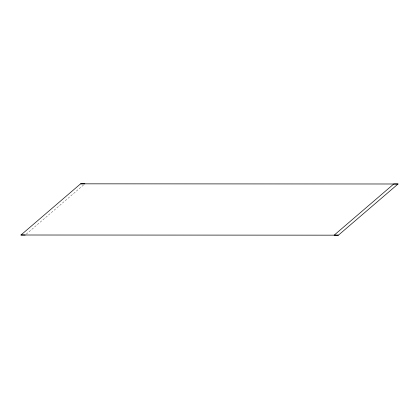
<?xml version="1.0" encoding="UTF-8"?>
<svg xmlns="http://www.w3.org/2000/svg" width="419" height="419" viewBox="0 0 419 419"><rect width="100%" height="100%" fill="white"/><g stroke="black" fill="none" stroke-linecap="round" stroke-linejoin="round"><path stroke-width="0.31" stroke-dasharray="2.1 1.57" d="M26.214 234.163L84.366 184.255"/><path stroke-width="0.63" d="M80.584 183.831L398.05 183.993L338.416 235.169L20.95 235.007L80.584 183.831L84.858 183.831M398.05 183.993L393.771 183.993L334.142 235.169L338.416 235.169M20.95 235.007L25.229 235.007"/></g></svg>
